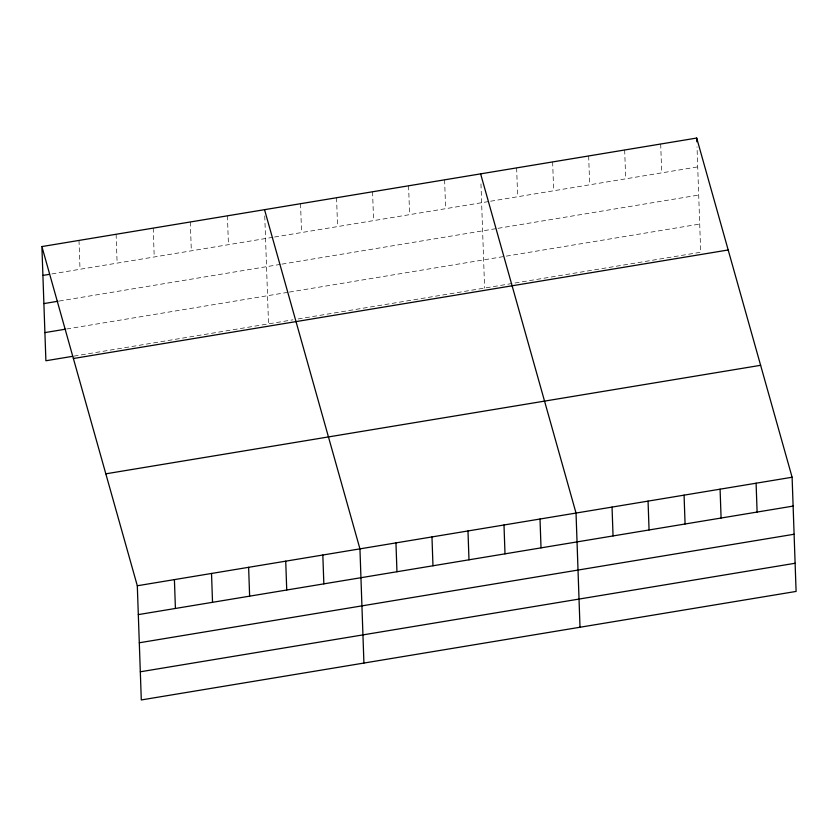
<?xml version="1.0" encoding="UTF-8"?>
<svg xmlns="http://www.w3.org/2000/svg" width="838" height="838" viewBox="0 0 838 838"><rect width="100%" height="100%" fill="white"/><g stroke="black" fill="none" stroke-linecap="round" stroke-linejoin="round"><path stroke-width="0.63" stroke-dasharray="4.19 3.14" d="M51.862 273.942L273.261 237.248M274.55 237.028L489.35 201.434M490.628 201.214L697.719 166.898M59.247 301.041L280.678 264.337M281.956 264.127L496.756 228.533M498.044 228.313L698.703 195.065M66.652 328.999L288.115 292.294M289.403 292.074L699.709 224.071M74.037 356.098L292.965 319.812M298.108 318.964L700.694 252.238L697.017 146.828M660.69 144.021L661.695 172.869M624.677 149.981L625.682 178.84M588.664 155.952L589.669 184.8M552.651 161.923L553.656 190.771M516.637 167.893L517.643 196.741M480.97 183.899L484.605 288.052M444.611 179.824L445.617 208.683M408.588 185.795L409.604 214.654M372.575 191.766L373.58 220.614M336.562 197.737L337.567 226.585M300.549 203.707L301.554 232.555M264.756 215.942L268.527 323.866M227.433 215.827L228.439 244.675M190.32 221.976L191.326 250.824M153.218 228.125L154.223 256.973M116.115 234.273L117.121 263.122M79.002 240.422L80.008 269.27"/><path stroke-width="1.26" d="M41.9 246.571L696.703 138.05L792.109 477.241L796.1 591.429L141.297 699.95L137.306 585.762L41.9 246.571L45.891 360.759L72.759 356.307M42.906 275.419L49.306 274.361M43.89 303.586L57.969 301.251M44.906 332.602L65.374 329.208M73.388 358.507L728.191 249.975M105.818 473.826L760.632 365.305M137.306 585.762L792.109 477.241M138.312 614.61L793.125 506.089M139.297 642.777L794.099 534.246M140.313 671.793L795.115 563.262M480.624 173.864L576.031 513.055L580.011 627.243M264.536 209.678L359.942 548.869L363.922 663.057M756.096 483.201L757.102 512.06M720.083 489.172L721.089 518.031M696.703 138.05L696.839 141.811M684.07 495.143L685.075 523.991M648.057 501.114L649.062 529.962M612.044 507.084L613.049 535.932M540.007 519.015L541.023 547.874M503.994 524.986L505 553.845M467.981 530.957L468.987 559.805M431.968 536.928L432.974 565.776M395.955 542.898L396.961 571.746M322.829 555.018L323.845 583.866M285.727 561.167L286.732 590.015M248.624 567.316L249.63 596.164M211.522 573.464L212.527 602.312M174.409 579.613L175.414 608.461"/></g></svg>
